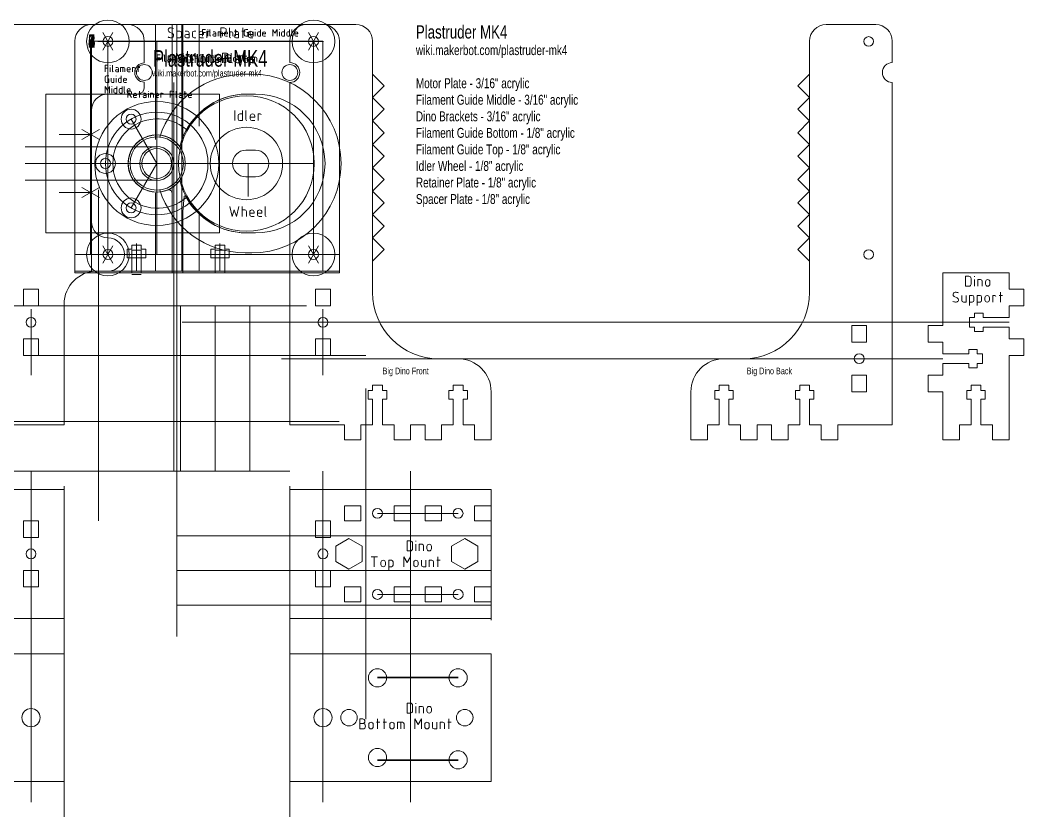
# Model space of a CAD drawing. Header units: millimetres. Extents: x -225 to 287, y -164 to 76.
# Drawn here: x -16.6 to 286.9, y -164.5 to 76.4 of the extents above; entities that cross this region are included whole.
import ezdxf

# ---------------------------------------------------------------- set-up
doc = ezdxf.new("R2010")
doc.units = ezdxf.units.MM
doc.layers.get('0').update_dxf_attribs({"linetype": 'CONTINUOUS', "lineweight": 0, "true_color": 0x000000})
for name, color, linetype, lineweight, true_color in [('Dino Brackets', 7, 'CONTINUOUS', 0, 0x000000), ('Dino Etch', 1, 'CONTINUOUS', 0, 0xff0000), ('Dino Text', 1, 'CONTINUOUS', 0, 0xff0000), ('Drawings', 5, 'CONTINUOUS', 0, 0x0000ff), ('Drawings - Bracket', 5, 'CONTINUOUS', 0, 0x0000ff), ('Drawings - Honeycomb', 5, 'CONTINUOUS', 0, 0x0000ff), ('Drawings-Encoder', 5, 'CONTINUOUS', 0, 0x0000ff), ('Drawings-Motor', 5, 'CONTINUOUS', 0, 0x0000ff), ('Drawings-Pulley', 5, 'CONTINUOUS', 0, 0x0000ff), ('Filament Guide Bottom', 7, 'CONTINUOUS', 0, 0x000000), ('Filament Guide Bottom Text', 1, 'CONTINUOUS', 0, 0xff0000), ('Filament Guide Middle', 7, 'CONTINUOUS', 0, 0x000000), ('Filament Guide Middle Text', 1, 'CONTINUOUS', 0, 0xff0000), ('Filament Guide Top', 7, 'CONTINUOUS', 0, 0x000000), ('Filament Guide Top Text', 1, 'CONTINUOUS', 0, 0xff0000), ('Idler Wheel', 7, 'CONTINUOUS', 0, 0x000000), ('Idler Wheel Text', 1, 'CONTINUOUS', 0, 0xff0000), ('Motor Plate', 7, 'CONTINUOUS', 0, 0x000000), ('Motor Plate Text', 1, 'CONTINUOUS', 0, 0xff0000), ('Retainer Plate', 7, 'CONTINUOUS', 0, 0x000000), ('Retainer Plate Text', 1, 'CONTINUOUS', 0, 0xff0000), ('Spacer Plate', 7, 'CONTINUOUS', 0, 0x000000), ('Spacer Plate Text', 1, 'CONTINUOUS', 0, 0xff0000), ('Text', 7, 'CONTINUOUS', 0, 0x000000)]:
    doc.layers.add(name, color=color, linetype=linetype, lineweight=lineweight, true_color=true_color)
doc.styles.get("Standard").update_dxf_attribs({"font": 'txt', "width": 0.75})

# ---------------------------------------------------------------- blocks, each defined once
blk = doc.blocks.new('slots')
for p, q in [((-10, -2.25), (-10, 2.25)), ((-5, 2.25), (-10, 2.25)), ((-5, -2.25), (-5, 2.25)), ((10, 2.25), (5, 2.25)), ((5, -2.25), (5, 2.25)), ((10, -2.25), (10, 2.25)), ((-10, -2.25), (-5, -2.25)), ((5, -2.25), (10, -2.25))]:
    blk.add_line(p, q)
blk.add_circle((0, 0), 1.5)
blk = doc.blocks.new('tbits')
at = {"lineweight": 0}
for p, q in [((-2.8, 10.4), (-2.8, 7.8)), ((-1.5, 10.4), (-1.5, 12)), ((1.5, 12), (1.5, 10.4)), ((2.8, 7.8), (2.8, 10.4)), ((-1.5, 0), (-1.5, 7.8)), ((1.5, 7.8), (1.5, 0)), ((-10, -4.5), (-10, 0)), ((-5, 0), (-5, -4.5)), ((-1.5, 0), (-5, 0)), ((1.5, 0), (5, 0)), ((5, 0), (5, -4.5)), ((10, 0), (10, -4.5)), ((-10, -4.5), (-5, -4.5)), ((5, -4.5), (10, -4.5))]:
    blk.add_line(p, q, dxfattribs=at)
at = {"layer": 'Dino Brackets'}
for p, q in [((-1.5, 10.4), (-2.8, 10.4)), ((2.8, 10.4), (1.5, 10.4)), ((-2.8, 7.8), (-1.5, 7.8)), ((1.5, 7.8), (2.8, 7.8))]:
    blk.add_line(p, q, dxfattribs=at)
at = {"layer": 'Dino Brackets', "lineweight": 0}
blk.add_line((-1.5, 12), (1.5, 12), dxfattribs=at)
blk = doc.blocks.new('M5_c-1')
at = {"layer": 'Dino Brackets'}
for p, q in [((0, 4.618802), (-4, 2.309401)), ((0, 4.618802), (4, 2.309401)), ((-4, 2.309401), (-4, -2.309401)), ((4, 2.309401), (4, -2.309401)), ((-4, -2.309401), (0, -4.618802)), ((4, -2.309401), (0, -4.618802))]:
    blk.add_line(p, q, dxfattribs=at)

msp = doc.modelspace()

# ---------------------------------------------------------------- linework, layer by layer
at = {"layer": 'Dino Brackets'}
for p, q in [((-20.25, 75), (16, 75)), ((70, 75), (85, 75)), ((242.15, 75), (227.15, 75)), ((21, 63.4), (21, 70)), ((65, 70), (65, 63.5)), ((90, 70), (90, 60)), ((222.15, 70), (222.15, 60)), ((247.15, 70), (247.15, 63.5)), ((90, 60), (93.54, 56.46)), ((222.15, 60), (218.61, 56.46)), ((21, 56), (21, 57.6)), ((65, 57.5), (65, -46)), ((93.54, 56.46), (90, 52.93)), ((218.61, 56.46), (222.15, 52.93)), ((247.15, 57.5), (247.15, -46)), ((10, 54), (19, 54)), ((90, 52.93), (93.54, 49.39)), ((222.15, 52.93), (218.61, 49.39)), ((5, 15.5), (5, 49)), ((93.54, 49.39), (90, 45.86)), ((218.61, 49.39), (222.15, 45.86)), ((90, 45.86), (93.54, 42.32)), ((222.15, 45.86), (218.61, 42.32)), ((93.54, 42.32), (90, 38.79)), ((218.61, 42.32), (222.15, 38.79)), ((90, 38.79), (93.54, 35.25)), ((222.15, 38.79), (218.61, 35.25)), ((93.54, 35.25), (90, 31.72)), ((218.61, 35.25), (222.15, 31.72)), ((90, 31.72), (93.54, 28.18)), ((222.15, 31.72), (218.61, 28.18)), ((93.54, 28.18), (90, 24.64)), ((218.61, 28.18), (222.15, 24.64)), ((90, 24.64), (93.54, 21.11)), ((222.15, 24.64), (218.61, 21.11)), ((93.54, 21.11), (90, 17.57)), ((218.61, 21.11), (222.15, 17.57)), ((90, 17.57), (93.54, 14.04)), ((222.15, 17.57), (218.61, 14.04)), ((93.54, 14.04), (90, 10.5)), ((218.61, 14.04), (222.15, 10.5)), ((10, 10.5), (10, 10.5)), ((90, 10.5), (93.54, 6.97)), ((222.15, 10.5), (218.61, 6.97)), ((93.54, 6.97), (90, 3.43)), ((218.61, 6.97), (222.15, 3.43)), ((90, 3.43), (90, -6)), ((222.15, 3.43), (222.15, -6)), ((10, 0.5), (6.75, 0.5)), ((282.45, 0), (262.45, 0)), ((262.45, 0), (262.45, -16)), ((282.45, -5), (282.45, 0)), ((-3.25, -9.5), (-3.25, -46)), ((110, -26), (115.87, -26)), ((202.15, -26), (196.27, -26)), ((282.45, -46), (282.45, -25)), ((125.87, -36), (125.87, -46)), ((186.27, -36), (186.27, -46)), ((262.45, -36), (262.45, -46)), ((-3.25, -46), (-19.75, -46)), ((65, -46), (81.5, -46)), ((101.5, -46), (105.87, -46)), ((210.65, -46), (206.27, -46)), ((247.15, -46), (230.65, -46)), ((-3.25, -65.5), (-64.13, -65.5)), ((-3.25, -65.5), (-3.25, -104.5)), ((65, -65.5), (65, -104.5)), ((65, -65.5), (125.87, -65.5)), ((125.87, -65.5), (125.87, -104.5)), ((-3.25, -104.5), (-64.13, -104.5)), ((65, -104.5), (125.87, -104.5)), ((-3.25, -115.2), (-64.13, -115.2)), ((-3.25, -115.2), (-3.25, -153.8)), ((65, -115.2), (65, -153.8)), ((65, -115.2), (125.87, -115.2)), ((125.87, -115.2), (125.87, -153.8)), ((-3.25, -153.8), (-64.13, -153.8)), ((65, -153.8), (125.87, -153.8))]:
    msp.add_line(p, q, dxfattribs=at)
for centre, radius in [((10, 69.9), 1.5), ((72.15, 69.9), 1.5), ((240, 69.9), 1.45), ((10, 5.5), 1.5), ((72.15, 5.5), 1.5), ((240, 5.5), 1.45), ((91.5, -122.45), 2.75), ((115.87, -122.45), 2.75), ((-13.25, -134.5), 2.75), ((75, -134.5), 2.75), ((82.88, -134.5), 2.5), ((117.88, -134.5), 2.5), ((91.5, -146.55), 2.75), ((115.88, -147.25), 2.75)]:
    msp.add_circle(centre, radius, dxfattribs=at)
for centre, radius, start, end in [((16, 70), 5, 0, 90), ((70, 70), 5, 90, 180), ((85, 70), 5, 0, 90), ((227.15, 70), 5, 90, 180), ((242.15, 70), 5, 360, 90), ((21, 60.5), 2.9, 90, 270), ((65, 60.5), 3, 270, 90), ((247.15, 60.5), 3, 90, 270), ((19, 56), 2, 270, 0), ((10, 49), 5, 90, 180), ((10, 15.5), 5, 180, 270), ((10, 5.5), 5, 270, 90), ((6.75, -9.5), 10, 90, 180), ((110, -6), 20, 180, 270), ((202.15, -6), 20, 270, 0), ((115.87, -36), 10, 0, 90), ((196.27, -36), 10, 90, 180), ((117.88, -134.5), 2.5, 90, 270)]:
    msp.add_arc(centre, radius, start, end, dxfattribs=at)
at = {"layer": 'Dino Etch'}
for p, q in [((90, 60), (90, 3.43)), ((222.15, 60), (222.15, 3.43))]:
    msp.add_line(p, q, dxfattribs=at)
at = {"layer": 'Dino Text'}
for p, q in [((270.33, -1.1), (269.33, -1.1)), ((269.33, -1.1), (269.33, -4.1)), ((271, -3.43), (271, -1.77)), ((272, -1.27), (272, -1.1)), ((272, -4.1), (272, -2.1)), ((273, -4.1), (273, -2.1)), ((273, -2.1), (273.83, -2.1)), ((274.33, -2.6), (274.33, -4.1)), ((275.33, -2.77), (275.33, -3.43)), ((276.67, -3.43), (276.67, -2.77)), ((269.33, -4.1), (270.33, -4.1)), ((279.83, -5.9), (279.83, -8.9)), ((265.86, -7.16), (266.8, -7.64)), ((268.17, -6.9), (268.17, -8.4)), ((268.67, -8.9), (269.5, -8.9)), ((269.5, -8.9), (269.5, -6.9)), ((271.33, -6.9), (270.5, -6.9)), ((270.5, -6.9), (270.5, -9.9)), ((270.5, -8.9), (271.33, -8.9)), ((271.83, -8.4), (271.83, -7.4)), ((273.67, -6.9), (272.83, -6.9)), ((272.83, -6.9), (272.83, -9.9)), ((272.83, -8.9), (273.67, -8.9)), ((274.17, -8.4), (274.17, -7.4)), ((275.17, -7.57), (275.17, -8.23)), ((276.5, -8.23), (276.5, -7.57)), ((277.5, -8.9), (277.5, -6.9)), ((277.5, -6.9), (278.17, -6.9)), ((279.5, -6.9), (280.5, -6.9)), ((101.46, -81.1), (100.46, -81.1)), ((100.46, -81.1), (100.46, -84.1)), ((102.12, -83.43), (102.12, -81.77)), ((103.12, -81.27), (103.12, -81.1)), ((100.46, -84.1), (101.46, -84.1)), ((103.12, -84.1), (103.12, -82.1)), ((104.12, -84.1), (104.12, -82.1)), ((104.12, -82.1), (104.96, -82.1)), ((105.46, -82.6), (105.46, -84.1)), ((106.46, -82.77), (106.46, -83.43)), ((107.79, -83.43), (107.79, -82.77)), ((89.54, -85.9), (91.54, -85.9)), ((90.54, -85.9), (90.54, -88.9)), ((92.54, -87.57), (92.54, -88.23)), ((93.88, -88.23), (93.88, -87.57)), ((95.71, -86.9), (94.88, -86.9)), ((94.88, -86.9), (94.88, -89.9)), ((96.21, -88.4), (96.21, -87.4)), ((99.46, -88.9), (99.46, -85.9)), ((99.46, -85.9), (100.46, -87.57)), ((100.46, -87.57), (101.46, -85.9)), ((101.46, -85.9), (101.46, -88.9)), ((102.46, -87.57), (102.46, -88.23)), ((103.79, -88.23), (103.79, -87.57)), ((104.79, -86.9), (104.79, -88.4)), ((106.12, -88.9), (106.12, -86.9)), ((107.12, -88.9), (107.12, -86.9)), ((107.12, -86.9), (107.96, -86.9)), ((108.46, -87.4), (108.46, -88.9)), ((109.46, -86.9), (110.46, -86.9)), ((109.79, -85.9), (109.79, -88.9)), ((94.88, -88.9), (95.71, -88.9)), ((105.29, -88.9), (106.12, -88.9)), ((101.46, -130.1), (100.46, -130.1)), ((100.46, -130.1), (100.46, -133.1)), ((103.12, -130.27), (103.12, -130.1)), ((100.46, -133.1), (101.46, -133.1)), ((102.12, -132.43), (102.12, -130.77)), ((103.12, -133.1), (103.12, -131.1)), ((104.12, -133.1), (104.12, -131.1)), ((104.12, -131.1), (104.96, -131.1)), ((105.46, -131.6), (105.46, -133.1)), ((106.46, -131.77), (106.46, -132.43)), ((107.79, -132.43), (107.79, -131.77)), ((86.21, -137.9), (86.21, -134.9)), ((86.21, -134.9), (87.04, -134.9)), ((86.21, -136.23), (87.07, -136.23)), ((88.88, -136.57), (88.88, -137.23)), ((90.21, -137.23), (90.21, -136.57)), ((91.21, -135.9), (92.21, -135.9)), ((91.54, -134.9), (91.54, -137.9)), ((93.21, -135.9), (94.21, -135.9)), ((93.54, -134.9), (93.54, -137.9)), ((95.21, -136.57), (95.21, -137.23)), ((96.54, -137.23), (96.54, -136.57)), ((97.54, -137.9), (97.54, -135.9)), ((97.54, -135.9), (99.04, -135.9)), ((98.54, -135.9), (98.54, -137.9)), ((99.54, -136.4), (99.54, -137.9)), ((102.79, -137.9), (102.79, -134.9)), ((102.79, -134.9), (103.79, -136.57)), ((103.79, -136.57), (104.79, -134.9)), ((104.79, -134.9), (104.79, -137.9)), ((105.79, -136.57), (105.79, -137.23)), ((107.12, -137.23), (107.12, -136.57)), ((108.12, -135.9), (108.12, -137.4)), ((109.46, -137.9), (109.46, -135.9)), ((110.46, -137.9), (110.46, -135.9)), ((110.46, -135.9), (111.29, -135.9)), ((111.79, -136.4), (111.79, -137.9)), ((112.79, -135.9), (113.79, -135.9)), ((113.12, -134.9), (113.12, -137.9)), ((87.07, -137.9), (86.21, -137.9)), ((87.88, -137.03), (87.88, -137.1)), ((108.62, -137.9), (109.46, -137.9))]:
    msp.add_line(p, q, dxfattribs=at)
for centre, radius, start, end in [((270.33, -1.77), 0.667, 0, 90), ((273.83, -2.6), 0.5, 0, 90), ((276, -2.77), 0.667, 0, 180), ((266.17, -6.57), 0.667, 90, 243), ((266.17, -8.11), 2.21, 63.07, 90), ((270.33, -3.43), 0.667, 270, 0), ((276, -3.43), 0.667, 180, 0), ((266.5, -6.69), 2.21, 243.1, 270), ((266.5, -8.23), 0.667, 270, 62.98), ((268.67, -8.4), 0.5, 180, 270), ((271.33, -7.4), 0.5, 0, 90), ((271.33, -8.4), 0.5, 270, 0), ((273.67, -7.4), 0.5, 0, 90), ((273.67, -8.4), 0.5, 270, 0), ((275.83, -7.57), 0.667, 0, 180), ((275.83, -8.23), 0.667, 180, 0), ((278.17, -7.23), 0.333, 0, 90), ((101.46, -81.77), 0.667, 0, 90), ((101.46, -83.43), 0.667, 270, 0), ((104.96, -82.6), 0.5, 0, 90), ((107.12, -82.77), 0.667, 0, 180), ((107.12, -83.43), 0.667, 180, 0), ((93.21, -87.57), 0.667, 0, 180), ((95.71, -87.4), 0.5, 0, 90), ((103.12, -87.57), 0.667, 0, 180), ((107.96, -87.4), 0.5, 0, 90), ((93.21, -88.23), 0.667, 180, 0), ((95.71, -88.4), 0.5, 270, 0), ((103.12, -88.23), 0.667, 180, 0), ((105.29, -88.4), 0.5, 180, 270), ((101.46, -130.77), 0.667, 0, 90), ((101.46, -132.43), 0.667, 270, 0), ((104.96, -131.6), 0.5, 0, 90), ((107.12, -131.77), 0.667, 0, 180), ((107.12, -132.43), 0.667, 180, 0), ((87.04, -135.57), 0.667, 270, 90), ((87.07, -137.03), 0.8, 0, 90), ((89.54, -136.57), 0.667, 0, 180), ((95.88, -136.57), 0.667, 0, 180), ((99.04, -136.4), 0.5, 0, 90), ((106.46, -136.57), 0.667, 0, 180), ((111.29, -136.4), 0.5, 0, 90), ((87.07, -137.1), 0.8, 270, 0), ((89.54, -137.23), 0.667, 180, 0), ((95.88, -137.23), 0.667, 180, 0), ((106.46, -137.23), 0.667, 180, 0), ((108.62, -137.4), 0.5, 180, 270)]:
    msp.add_arc(centre, radius, start, end, dxfattribs=at)
at = {"layer": 'Drawings'}
for p, q in [((29.38, 75), (29.38, 0.5)), ((30.87, 75), (30.87, -110)), ((32.38, 75), (32.38, 0.5)), ((4.75, 5.5), (4.75, 69.9)), ((6.94, 69.9), (13.06, 69.9)), ((8.47, 67.25), (11.53, 72.55)), ((8.47, 72.55), (11.53, 67.25)), ((10, 69.9), (10, 5.5)), ((10, 69.9), (72.15, 69.9)), ((24.75, 5.5), (24.75, 69.9)), ((69.09, 69.9), (75.21, 69.9)), ((70.62, 67.25), (73.68, 72.55)), ((70.62, 72.55), (73.68, 67.25)), ((72.15, 69.9), (72.15, 5.5)), ((29.9, 57.5), (29.9, -60)), ((2.1, 43.27), (7.4, 40.21)), ((7.4, 43.27), (2.1, 40.21)), ((5.25, 41.74), (-4.75, 41.74)), ((4.75, 33), (4.75, 41.74)), ((4.75, 33), (72.15, 33)), ((4.75, 33), (4.75, 24.26)), ((52.38, 33), (52.38, 23)), ((2.1, 25.79), (7.4, 22.73)), ((7.4, 25.79), (2.1, 22.73)), ((5.25, 24.26), (-4.75, 24.26)), ((8.47, 2.85), (11.53, 8.15)), ((8.47, 8.15), (11.53, 2.85)), ((18.62, 8.8), (18.62, 0.5)), ((43.88, 8.8), (43.88, 0.5)), ((70.62, 2.85), (73.68, 8.15)), ((70.62, 8.15), (73.68, 2.85)), ((6.94, 5.5), (13.06, 5.5)), ((10, 5.5), (72.15, 5.5)), ((69.09, 5.5), (75.21, 5.5)), ((88, -25), (-12, -25))]:
    msp.add_line(p, q, dxfattribs=at)
at = {"layer": 'Drawings - Bracket'}
for p, q in [((7.15, -75), (7.15, 25)), ((70, -10), (-30, -10)), ((-13.25, -11), (-13.25, -31)), ((31.95, -10), (31.95, -60)), ((42.45, -10), (42.45, -60)), ((52.95, -10), (52.95, -60)), ((75, -11), (75, -31)), ((282.45, -15), (32.45, -15)), ((262.45, -26), (62.45, -26)), ((88, -35), (88, -135)), ((-20.1, -45), (79.9, -45)), ((65, -60), (-35, -60)), ((-13.25, -60), (-13.25, -160)), ((75, -60), (75, -160)), ((101.5, -60), (101.5, -160)), ((-3.25, -64.5), (-3.25, -164.5)), ((65, -64.5), (65, -164.5)), ((91.5, -72.75), (115.87, -72.75)), ((125.88, -87.5), (125.88, -75)), ((30.87, -79.5), (125.87, -79.5)), ((30.87, -90), (125.87, -90)), ((125.88, -92.5), (125.88, -105)), ((115.88, -97.25), (91.5, -97.25)), ((30.87, -100.5), (125.87, -100.5)), ((115.87, -122.25), (91.5, -122.25)), ((115.87, -122.45), (91.5, -122.45)), ((91.5, -147.25), (115.88, -147.25)), ((91.5, -147.45), (115.88, -147.45))]:
    msp.add_line(p, q, dxfattribs=at)
at = {"layer": 'Drawings - Honeycomb'}
for p, q in [((24.38, 75), (24.38, 40.29)), ((37.63, 75), (37.63, 44.3)), ((5, 70), (75, 70)), ((5, 0.5), (5, 70)), ((75, 70), (75, 0.5)), ((51.5, 60), (53.5, 60)), ((25, 38), (-15, 38)), ((25, 33), (-15, 33)), ((25, 28), (-15, 28)), ((24.38, 24.12), (24.38, 0.5)), ((37.63, 18.53), (37.63, 0.5)), ((80, 5.5), (0, 5.5)), ((51.5, 6), (53.5, 6)), ((80, 0.5), (0, 0.5)), ((20.08, -0.5), (17.18, -0.5))]:
    msp.add_line(p, q, dxfattribs=at)
for centre in [(10, 69.9), (72.15, 69.9), (10, 5.5), (72.15, 5.5)]:
    msp.add_circle(centre, 6.45, dxfattribs=at)
for centre, radius, start, end in [((51.5, 33), 27, 90, 162.8242), ((53.5, 33), 27, 270, 90), ((25, 33), 13.5, 49.8464, 310.1536), ((51.5, 33), 27, 197.1758, 270)]:
    msp.add_arc(centre, radius, start, end, dxfattribs=at)
at = {"layer": 'Drawings-Encoder'}
for p, q in [((-8.75, 12), (-8.75, 54)), ((-8.75, 54), (43.75, 54)), ((43.75, 12), (43.75, 54)), ((-8.75, 12), (43.75, 12))]:
    msp.add_line(p, q, dxfattribs=at)
at = {"layer": 'Drawings-Motor'}
for p, q in [((24.75, 33), (17, 46.42)), ((25, 33), (5, 33)), ((24.75, 33), (17, 19.58)), ((24.5, 33), (40, 33))]:
    msp.add_line(p, q, dxfattribs=at)
for radius in [18.75, 15.5]:
    msp.add_circle((24.75, 33), radius, dxfattribs=at)
at = {"layer": 'Drawings-Pulley'}
for radius in [8.05, 5.15]:
    msp.add_circle((24.75, 33), radius, dxfattribs=at)
at = {"layer": 'Filament Guide Bottom'}
for p, q in [((5, 75), (75, 75)), ((0, 0), (0, 70)), ((80, 70), (80, 0)), ((52.08, 54), (54.63, 54)), ((54.63, 12), (52.08, 12)), ((20.08, 6.85), (17.18, 6.85)), ((17.18, 6.85), (17.18, 4.5)), ((20.08, 4.5), (20.08, 6.85)), ((42.42, 6.8), (45.33, 6.8)), ((42.42, 4.5), (42.42, 6.8)), ((45.33, 6.8), (45.33, 4.5)), ((17.18, 4.5), (20.08, 4.5)), ((45.33, 4.5), (42.42, 4.5)), ((80, 0), (0, 0))]:
    msp.add_line(p, q, dxfattribs=at)
for centre in [(10, 69.9), (72.15, 69.9), (17, 46.42), (9.25, 33), (17, 19.58), (10, 5.5), (72.15, 5.5)]:
    msp.add_circle(centre, 1.5, dxfattribs=at)
for centre, radius, start, end in [((5, 70), 5, 90, 180), ((75, 70), 5, 0, 90), ((52.08, 33), 21, 90, 165.8508), ((54.63, 33), 21, 270, 90), ((24.75, 33), 8.65, 36.4027, 323.5973), ((52.08, 33), 21, 194.1492, 270)]:
    msp.add_arc(centre, radius, start, end, dxfattribs=at)
at = {"layer": 'Filament Guide Bottom Text'}
for p, q in [((25.81, 65.81), (24.92, 65.81)), ((24.92, 65.81), (24.92, 63.81)), ((24.92, 64.92), (25.81, 64.92)), ((26.48, 65.7), (26.48, 65.81)), ((26.48, 63.81), (26.48, 65.14)), ((27.14, 65.81), (27.14, 64.03)), ((28.14, 65.14), (28.59, 65.14)), ((28.36, 64.47), (28.92, 64.47)), ((28.92, 63.81), (28.36, 63.81)), ((28.92, 64.81), (28.92, 63.81)), ((29.59, 63.81), (29.59, 65.14)), ((29.59, 65.14), (30.59, 65.14)), ((30.25, 65.14), (30.25, 63.81)), ((30.92, 64.81), (30.92, 63.81)), ((31.59, 64.7), (31.59, 64.14)), ((31.59, 64.47), (32.48, 64.47)), ((31.92, 63.81), (32.48, 63.81)), ((32.48, 64.47), (32.48, 64.7)), ((33.14, 63.81), (33.14, 65.14)), ((33.14, 65.14), (33.7, 65.14)), ((34.03, 64.81), (34.03, 63.81)), ((34.7, 65.14), (35.36, 65.14)), ((34.92, 65.81), (34.92, 63.81)), ((37.53, 65.36), (37.53, 64.25)), ((38.64, 65.81), (37.98, 65.81)), ((37.98, 63.81), (38.64, 63.81)), ((38.64, 64.92), (38.31, 64.92)), ((38.64, 63.81), (38.64, 64.92)), ((39.31, 65.14), (39.31, 64.14)), ((39.64, 63.81), (40.2, 63.81)), ((40.2, 63.81), (40.2, 65.14)), ((40.86, 65.7), (40.86, 65.81)), ((40.86, 63.81), (40.86, 65.14)), ((41.53, 64.14), (41.53, 64.81)), ((41.86, 65.14), (42.42, 65.14)), ((42.42, 63.81), (41.86, 63.81)), ((42.42, 65.81), (42.42, 63.81)), ((43.09, 64.7), (43.09, 64.14)), ((43.09, 64.47), (43.98, 64.47)), ((43.42, 63.81), (43.98, 63.81)), ((43.98, 64.47), (43.98, 64.7)), ((46.14, 63.81), (46.14, 65.81)), ((46.14, 65.81), (46.7, 65.81)), ((46.14, 64.92), (46.72, 64.92)), ((46.72, 63.81), (46.14, 63.81)), ((47.25, 64.38), (47.25, 64.34)), ((47.92, 64.7), (47.92, 64.25)), ((48.81, 64.25), (48.81, 64.7)), ((49.48, 65.14), (50.14, 65.14)), ((49.7, 65.81), (49.7, 63.81)), ((50.81, 65.14), (51.48, 65.14)), ((51.03, 65.81), (51.03, 63.81)), ((52.14, 64.7), (52.14, 64.25)), ((53.03, 64.25), (53.03, 64.7)), ((53.7, 63.81), (53.7, 65.14)), ((53.7, 65.14), (54.7, 65.14)), ((54.36, 65.14), (54.36, 63.81)), ((55.03, 64.81), (55.03, 63.81))]:
    msp.add_line(p, q, dxfattribs=at)
for centre, radius, start, end in [((27.36, 64.03), 0.222, 180, 270), ((28.36, 64.14), 0.333, 90, 270), ((28.59, 64.81), 0.333, 0, 90), ((30.59, 64.81), 0.333, 0, 90), ((32.03, 64.7), 0.444, 0, 180), ((31.92, 64.14), 0.333, 180, 270), ((33.7, 64.81), 0.333, 0, 90), ((37.98, 65.36), 0.444, 90, 180), ((37.98, 64.25), 0.444, 180, 270), ((39.64, 64.14), 0.333, 180, 270), ((41.86, 64.81), 0.333, 90, 180), ((41.86, 64.14), 0.333, 180, 270), ((43.53, 64.7), 0.444, 0, 180), ((43.42, 64.14), 0.333, 180, 270), ((46.7, 65.36), 0.444, 270, 90), ((46.72, 64.38), 0.533, 0, 90), ((46.72, 64.34), 0.533, 270, 0), ((48.36, 64.7), 0.444, 0, 180), ((48.36, 64.25), 0.444, 180, 0), ((52.59, 64.7), 0.444, 0, 180), ((52.59, 64.25), 0.444, 180, 0), ((54.7, 64.81), 0.333, 0, 90)]:
    msp.add_arc(centre, radius, start, end, dxfattribs=at)
at = {"layer": 'Filament Guide Middle'}
for p, q in [((5, 75), (29.38, 75)), ((29.38, 75), (29.38, 40.31)), ((32.63, 75), (75, 75)), ((32.63, 75), (32.63, 40.92)), ((0, 0), (0, 70)), ((80, 70), (80, 0)), ((52.08, 54), (54.63, 54)), ((29.38, 24.06), (29.38, 0)), ((32.63, 18.53), (33.02, 22.99)), ((32.63, 18.53), (32.63, 0)), ((52, 12), (54.63, 12)), ((15.83, 7.15), (17.18, 7.15)), ((15.83, 7.15), (15.83, 4.5)), ((17.18, 8.35), (20.08, 8.35)), ((17.18, 7.15), (17.18, 8.35)), ((20.08, 8.35), (20.08, 7.15)), ((20.08, 7.15), (21.43, 7.15)), ((21.43, 7.15), (21.43, 4.5)), ((41.08, 7.1), (41.08, 4.5)), ((42.42, 7.1), (41.08, 7.1)), ((42.42, 8.3), (45.33, 8.3)), ((42.42, 8.3), (42.42, 7.1)), ((45.33, 8.3), (45.33, 7.1)), ((45.33, 7.1), (46.67, 7.1)), ((46.67, 7.1), (46.67, 4.5)), ((15.83, 4.5), (17.18, 4.5)), ((17.18, 4.5), (17.18, 0)), ((20.08, 4.5), (20.08, 0)), ((20.08, 4.5), (21.43, 4.5)), ((41.08, 4.5), (42.42, 4.5)), ((42.42, 4.5), (42.42, 0)), ((45.33, 4.5), (45.33, 0)), ((45.33, 4.5), (46.67, 4.5)), ((17.18, 0), (0, 0)), ((20.08, 0), (29.38, 0)), ((32.63, 0), (42.42, 0)), ((45.33, 0), (80, 0))]:
    msp.add_line(p, q, dxfattribs=at)
for centre in [(10, 69.9), (72.15, 69.9), (17, 46.42), (9.25, 33), (17, 19.58), (10, 5.5), (72.15, 5.5)]:
    msp.add_circle(centre, 1.5, dxfattribs=at)
for centre, radius, start, end in [((5, 70), 5, 90, 180), ((75, 70), 5, 0, 90), ((52.08, 33), 21, 90, 157.8486), ((54.63, 33), 21, 270, 90), ((24.75, 33), 8.65, 57.6776, 292.0643), ((28.38, 24.06), 1, 0, 112.0643), ((33.26, 22.97), 0.25, 28.1578, 175), ((52, 33), 21, 208.1578, 270)]:
    msp.add_arc(centre, radius, start, end, dxfattribs=at)
at = {"layer": 'Filament Guide Middle Text'}
for p, q in [((39.5, 73.5), (38.61, 73.5)), ((38.61, 73.5), (38.61, 71.5)), ((40.17, 73.39), (40.17, 73.5)), ((40.83, 73.5), (40.83, 71.72)), ((48.61, 73.5), (48.61, 71.5)), ((51.22, 73.06), (51.22, 71.94)), ((52.33, 73.5), (51.67, 73.5)), ((54.56, 73.39), (54.56, 73.5)), ((56.11, 73.5), (56.11, 71.5)), ((59.83, 71.5), (59.83, 73.5)), ((59.83, 73.5), (60.5, 72.39)), ((60.5, 72.39), (61.17, 73.5)), ((61.17, 73.5), (61.17, 71.5)), ((61.83, 73.39), (61.83, 73.5)), ((63.39, 73.5), (63.39, 71.5)), ((64.94, 73.5), (64.94, 71.5)), ((65.61, 73.5), (65.61, 71.72)), ((38.61, 72.61), (39.5, 72.61)), ((40.17, 71.5), (40.17, 72.83)), ((41.83, 72.83), (42.28, 72.83)), ((42.06, 72.17), (42.61, 72.17)), ((42.61, 71.5), (42.06, 71.5)), ((42.61, 72.5), (42.61, 71.5)), ((43.28, 71.5), (43.28, 72.83)), ((43.28, 72.83), (44.28, 72.83)), ((43.94, 72.83), (43.94, 71.5)), ((44.61, 72.5), (44.61, 71.5)), ((45.28, 72.39), (45.28, 71.83)), ((45.28, 72.17), (46.17, 72.17)), ((45.61, 71.5), (46.17, 71.5)), ((46.17, 72.17), (46.17, 72.39)), ((46.83, 71.5), (46.83, 72.83)), ((46.83, 72.83), (47.39, 72.83)), ((47.72, 72.5), (47.72, 71.5)), ((48.39, 72.83), (49.06, 72.83)), ((51.67, 71.5), (52.33, 71.5)), ((52.33, 72.61), (52, 72.61)), ((52.33, 71.5), (52.33, 72.61)), ((53, 72.83), (53, 71.83)), ((53.33, 71.5), (53.89, 71.5)), ((53.89, 71.5), (53.89, 72.83)), ((54.56, 71.5), (54.56, 72.83)), ((55.22, 71.83), (55.22, 72.5)), ((55.56, 72.83), (56.11, 72.83)), ((56.11, 71.5), (55.56, 71.5)), ((56.78, 72.39), (56.78, 71.83)), ((56.78, 72.17), (57.67, 72.17)), ((57.11, 71.5), (57.67, 71.5)), ((57.67, 72.17), (57.67, 72.39)), ((61.83, 71.5), (61.83, 72.83)), ((62.5, 71.83), (62.5, 72.5)), ((62.83, 72.83), (63.39, 72.83)), ((63.39, 71.5), (62.83, 71.5)), ((64.06, 71.83), (64.06, 72.5)), ((64.39, 72.83), (64.94, 72.83)), ((64.94, 71.5), (64.39, 71.5)), ((66.5, 72.39), (66.5, 71.83)), ((66.5, 72.17), (67.39, 72.17)), ((66.83, 71.5), (67.39, 71.5)), ((67.39, 72.17), (67.39, 72.39)), ((10.04, 62.69), (9.15, 62.69)), ((9.15, 62.69), (9.15, 60.69)), ((9.15, 61.81), (10.04, 61.81)), ((10.71, 62.58), (10.71, 62.69)), ((10.71, 60.69), (10.71, 62.03)), ((11.38, 62.69), (11.38, 60.92)), ((12.38, 62.03), (12.82, 62.03)), ((12.6, 61.36), (13.15, 61.36)), ((13.15, 61.69), (13.15, 60.69)), ((13.82, 60.69), (13.82, 62.03)), ((13.82, 62.03), (14.82, 62.03)), ((14.49, 62.03), (14.49, 60.69)), ((15.15, 61.69), (15.15, 60.69)), ((15.82, 61.58), (15.82, 61.03)), ((15.82, 61.36), (16.71, 61.36)), ((16.71, 61.36), (16.71, 61.58)), ((17.38, 60.69), (17.38, 62.03)), ((17.38, 62.03), (17.93, 62.03)), ((18.27, 61.69), (18.27, 60.69)), ((18.93, 62.03), (19.6, 62.03)), ((19.15, 62.69), (19.15, 60.69)), ((9.15, 59.05), (9.15, 57.94)), ((10.27, 59.49), (9.6, 59.49)), ((10.27, 58.61), (9.93, 58.61)), ((10.27, 57.49), (10.27, 58.61)), ((10.93, 58.83), (10.93, 57.83)), ((11.82, 57.49), (11.82, 58.83)), ((12.49, 59.38), (12.49, 59.49)), ((12.49, 57.49), (12.49, 58.83)), ((13.15, 60.69), (12.6, 60.69)), ((13.15, 57.83), (13.15, 58.49)), ((13.49, 58.83), (14.04, 58.83)), ((14.04, 59.49), (14.04, 57.49)), ((14.71, 58.38), (14.71, 57.83)), ((14.71, 58.16), (15.6, 58.16)), ((15.6, 58.16), (15.6, 58.38)), ((16.15, 60.69), (16.71, 60.69)), ((9.15, 54.29), (9.15, 56.29)), ((9.15, 56.29), (9.82, 55.18)), ((9.6, 57.49), (10.27, 57.49)), ((9.82, 55.18), (10.49, 56.29)), ((10.49, 56.29), (10.49, 54.29)), ((11.15, 56.18), (11.15, 56.29)), ((11.15, 54.29), (11.15, 55.63)), ((11.27, 57.49), (11.82, 57.49)), ((11.82, 54.63), (11.82, 55.29)), ((12.15, 55.63), (12.71, 55.63)), ((12.71, 56.29), (12.71, 54.29)), ((13.38, 54.63), (13.38, 55.29)), ((14.04, 57.49), (13.49, 57.49)), ((13.71, 55.63), (14.27, 55.63)), ((14.27, 56.29), (14.27, 54.29)), ((14.93, 56.29), (14.93, 54.52)), ((15.04, 57.49), (15.6, 57.49)), ((15.82, 55.18), (15.82, 54.63)), ((15.82, 54.96), (16.71, 54.96)), ((16.71, 54.96), (16.71, 55.18)), ((12.71, 54.29), (12.15, 54.29)), ((14.27, 54.29), (13.71, 54.29)), ((16.15, 54.29), (16.71, 54.29))]:
    msp.add_line(p, q, dxfattribs=at)
for centre, radius, start, end in [((51.67, 73.06), 0.444, 90, 180), ((41.06, 71.72), 0.222, 180, 270), ((42.06, 71.83), 0.333, 90, 270), ((42.28, 72.5), 0.333, 0, 90), ((44.28, 72.5), 0.333, 0, 90), ((45.72, 72.39), 0.444, 0, 180), ((45.61, 71.83), 0.333, 180, 270), ((47.39, 72.5), 0.333, 0, 90), ((51.67, 71.94), 0.444, 180, 270), ((53.33, 71.83), 0.333, 180, 270), ((55.56, 72.5), 0.333, 90, 180), ((55.56, 71.83), 0.333, 180, 270), ((57.22, 72.39), 0.444, 0, 180), ((57.11, 71.83), 0.333, 180, 270), ((62.83, 72.5), 0.333, 90, 180), ((62.83, 71.83), 0.333, 180, 270), ((64.39, 72.5), 0.333, 90, 180), ((64.39, 71.83), 0.333, 180, 270), ((65.83, 71.72), 0.222, 180, 270), ((66.94, 72.39), 0.444, 0, 180), ((66.83, 71.83), 0.333, 180, 270), ((11.6, 60.92), 0.222, 180, 270), ((12.6, 61.03), 0.333, 90, 270), ((12.82, 61.69), 0.333, 0, 90), ((14.82, 61.69), 0.333, 0, 90), ((16.27, 61.58), 0.444, 0, 180), ((16.15, 61.03), 0.333, 180, 270), ((17.93, 61.69), 0.333, 0, 90), ((9.6, 59.05), 0.444, 90, 180), ((9.6, 57.94), 0.444, 180, 270), ((11.27, 57.83), 0.333, 180, 270), ((13.49, 58.49), 0.333, 90, 180), ((13.49, 57.83), 0.333, 180, 270), ((15.15, 58.38), 0.444, 0, 180), ((15.04, 57.83), 0.333, 180, 270), ((12.15, 55.29), 0.333, 90, 180), ((13.71, 55.29), 0.333, 90, 180), ((16.27, 55.18), 0.444, 0, 180), ((12.15, 54.63), 0.333, 180, 270), ((13.71, 54.63), 0.333, 180, 270), ((15.15, 54.52), 0.222, 180, 270), ((16.15, 54.63), 0.333, 180, 270)]:
    msp.add_arc(centre, radius, start, end, dxfattribs=at)
at = {"layer": 'Filament Guide Top'}
for p, q in [((5, 75), (75, 75)), ((0, 0), (0, 70)), ((80, 70), (80, 0)), ((52.08, 54), (54.63, 54)), ((52.08, 12), (54.63, 12)), ((17.18, 6.85), (20.08, 6.85)), ((17.18, 4.5), (17.18, 6.85)), ((20.08, 6.85), (20.08, 4.5)), ((42.42, 6.8), (45.33, 6.8)), ((42.42, 4.5), (42.42, 6.8)), ((45.33, 6.8), (45.33, 4.5)), ((20.08, 4.5), (17.18, 4.5)), ((45.33, 4.5), (42.42, 4.5)), ((80, 0), (0, 0))]:
    msp.add_line(p, q, dxfattribs=at)
for centre in [(10, 69.9), (72.15, 69.9), (17, 46.42), (9.25, 33), (17, 19.58), (10, 5.5), (72.15, 5.5)]:
    msp.add_circle(centre, 1.5, dxfattribs=at)
for centre, radius, start, end in [((5, 70), 5, 90, 180), ((75, 70), 5, 0, 90), ((52.08, 33), 21, 90, 165.8508), ((54.63, 33), 21, 270, 90), ((24.75, 33), 8.65, 36.4027, 323.5973), ((52.08, 33), 21, 194.1492, 270)]:
    msp.add_arc(centre, radius, start, end, dxfattribs=at)
at = {"layer": 'Filament Guide Top Text'}
for p, q in [((29.08, 65.53), (28.19, 65.53)), ((28.19, 65.53), (28.19, 63.53)), ((28.19, 64.64), (29.08, 64.64)), ((29.75, 65.42), (29.75, 65.53)), ((29.75, 63.53), (29.75, 64.87)), ((30.41, 65.53), (30.41, 63.76)), ((31.41, 64.87), (31.86, 64.87)), ((31.63, 64.2), (32.19, 64.2)), ((32.19, 64.53), (32.19, 63.53)), ((32.86, 63.53), (32.86, 64.87)), ((32.86, 64.87), (33.86, 64.87)), ((33.52, 64.87), (33.52, 63.53)), ((34.19, 64.53), (34.19, 63.53)), ((34.86, 64.42), (34.86, 63.87)), ((34.86, 64.2), (35.75, 64.2)), ((35.75, 64.2), (35.75, 64.42)), ((36.41, 63.53), (36.41, 64.87)), ((36.41, 64.87), (36.97, 64.87)), ((37.3, 64.53), (37.3, 63.53)), ((37.97, 64.87), (38.63, 64.87)), ((38.19, 65.53), (38.19, 63.53)), ((40.8, 65.09), (40.8, 63.98)), ((41.91, 65.53), (41.25, 65.53)), ((41.91, 64.64), (41.58, 64.64)), ((41.91, 63.53), (41.91, 64.64)), ((42.58, 64.87), (42.58, 63.87)), ((43.47, 63.53), (43.47, 64.87)), ((44.13, 65.42), (44.13, 65.53)), ((44.13, 63.53), (44.13, 64.87)), ((44.8, 63.87), (44.8, 64.53)), ((45.13, 64.87), (45.69, 64.87)), ((45.69, 65.53), (45.69, 63.53)), ((46.36, 64.42), (46.36, 63.87)), ((46.36, 64.2), (47.25, 64.2)), ((47.25, 64.2), (47.25, 64.42)), ((49.41, 65.53), (50.75, 65.53)), ((50.08, 65.53), (50.08, 63.53)), ((51.41, 64.42), (51.41, 63.98)), ((52.3, 63.98), (52.3, 64.42)), ((53.52, 64.87), (52.97, 64.87)), ((52.97, 64.87), (52.97, 62.87)), ((53.86, 63.87), (53.86, 64.53)), ((32.19, 63.53), (31.63, 63.53)), ((35.19, 63.53), (35.75, 63.53)), ((41.25, 63.53), (41.91, 63.53)), ((42.91, 63.53), (43.47, 63.53)), ((45.69, 63.53), (45.13, 63.53)), ((46.69, 63.53), (47.25, 63.53)), ((52.97, 63.53), (53.52, 63.53))]:
    msp.add_line(p, q, dxfattribs=at)
for centre, radius, start, end in [((30.63, 63.76), 0.222, 180, 270), ((31.63, 63.87), 0.333, 90, 270), ((31.86, 64.53), 0.333, 0, 90), ((33.86, 64.53), 0.333, 0, 90), ((35.3, 64.42), 0.444, 0, 180), ((35.19, 63.87), 0.333, 180, 270), ((36.97, 64.53), 0.333, 0, 90), ((41.25, 65.09), 0.444, 90, 180), ((41.25, 63.98), 0.444, 180, 270), ((42.91, 63.87), 0.333, 180, 270), ((45.13, 64.53), 0.333, 90, 180), ((45.13, 63.87), 0.333, 180, 270), ((46.8, 64.42), 0.444, 0, 180), ((46.69, 63.87), 0.333, 180, 270), ((51.86, 64.42), 0.444, 0, 180), ((51.86, 63.98), 0.444, 180, 0), ((53.52, 64.53), 0.333, 0, 90), ((53.52, 63.87), 0.333, 270, 0)]:
    msp.add_arc(centre, radius, start, end, dxfattribs=at)
at = {"layer": 'Idler Wheel'}
for radius in [20.5, 10.95]:
    msp.add_circle((51.88, 33), radius, dxfattribs=at)
at = {"layer": 'Idler Wheel Text'}
for p, q in [((48.38, 49), (48.38, 46)), ((50.71, 49), (50.71, 46)), ((51.71, 49), (51.71, 46.33)), ((49.38, 46.5), (49.38, 47.5)), ((49.88, 48), (50.71, 48)), ((50.71, 46), (49.88, 46)), ((53.04, 47.33), (53.04, 46.5)), ((53.04, 47), (54.38, 47)), ((53.54, 46), (54.38, 46)), ((54.38, 47), (54.38, 47.33)), ((55.38, 46), (55.38, 48)), ((55.38, 48), (56.04, 48)), ((46.88, 20), (47.54, 17)), ((47.54, 17), (48.21, 19)), ((48.21, 19), (48.88, 17)), ((48.88, 17), (49.54, 20)), ((50.54, 20), (50.54, 17)), ((50.54, 19), (51.38, 19)), ((51.88, 18.5), (51.88, 17)), ((52.88, 18.33), (52.88, 17.5)), ((54.21, 18), (54.21, 18.33)), ((55.21, 18.33), (55.21, 17.5)), ((56.54, 18), (56.54, 18.33)), ((57.54, 20), (57.54, 17.33)), ((52.88, 18), (54.21, 18)), ((53.38, 17), (54.21, 17)), ((55.21, 18), (56.54, 18)), ((55.71, 17), (56.54, 17))]:
    msp.add_line(p, q, dxfattribs=at)
for centre, radius, start, end in [((49.88, 47.5), 0.5, 90, 180), ((49.88, 46.5), 0.5, 180, 270), ((52.04, 46.33), 0.333, 180, 270), ((53.71, 47.33), 0.667, 0, 180), ((53.54, 46.5), 0.5, 180, 270), ((56.04, 47.67), 0.333, 0, 90), ((51.38, 18.5), 0.5, 0, 90), ((53.54, 18.33), 0.667, 0, 180), ((55.88, 18.33), 0.667, 0, 180), ((53.38, 17.5), 0.5, 180, 270), ((55.71, 17.5), 0.5, 180, 270), ((57.88, 17.33), 0.333, 180, 270)]:
    msp.add_arc(centre, radius, start, end, dxfattribs=at)
at = {"layer": 'Motor Plate'}
for p, q in [((5, 75), (75, 75)), ((0, 70), (0, 0)), ((80, 70), (80, 0)), ((51.68, 37), (54.63, 37)), ((54.63, 29), (51.68, 29)), ((0, 0), (80, 0))]:
    msp.add_line(p, q, dxfattribs=at)
for centre, radius in [((10, 69.9), 1.5), ((72.15, 69.9), 1.5), ((21, 60.5), 2.4), ((65, 60.5), 2.4), ((17, 46.42), 1.5), ((24.75, 33), 8.65), ((9.25, 33), 1.5), ((17, 19.58), 1.5), ((10, 5.5), 1.5), ((72.15, 5.5), 1.5)]:
    msp.add_circle(centre, radius, dxfattribs=at)
for centre, radius, start, end in [((5, 70), 5, 90, 180), ((75, 70), 5, 0, 90), ((51.68, 33), 4, 90, 270), ((54.63, 33), 4, 270, 90)]:
    msp.add_arc(centre, radius, start, end, dxfattribs=at)
at = {"layer": 'Motor Plate Text'}
for p, q in [((30.71, 63.4), (30.71, 66.4)), ((30.71, 66.4), (31.71, 64.73)), ((31.71, 64.73), (32.71, 66.4)), ((32.71, 66.4), (32.71, 63.4)), ((33.71, 64.73), (33.71, 64.07)), ((35.04, 64.07), (35.04, 64.73)), ((36.04, 65.4), (37.04, 65.4)), ((36.38, 66.4), (36.38, 63.4)), ((38.04, 64.73), (38.04, 64.07)), ((39.38, 64.07), (39.38, 64.73)), ((40.38, 63.4), (40.38, 65.4)), ((40.38, 65.4), (41.04, 65.4)), ((44.62, 63.4), (44.62, 66.4)), ((44.62, 66.4), (45.62, 66.4)), ((45.62, 64.73), (44.62, 64.73)), ((46.29, 65.73), (46.29, 65.4)), ((47.29, 66.4), (47.29, 63.73)), ((48.79, 65.4), (49.46, 65.4)), ((49.12, 64.4), (49.96, 64.4)), ((49.96, 64.9), (49.96, 63.4)), ((50.96, 65.4), (51.96, 65.4)), ((51.29, 66.4), (51.29, 63.4)), ((52.96, 64.73), (52.96, 63.9)), ((52.96, 64.4), (54.29, 64.4)), ((54.29, 64.4), (54.29, 64.73)), ((49.96, 63.4), (49.12, 63.4)), ((53.46, 63.4), (54.29, 63.4))]:
    msp.add_line(p, q, dxfattribs=at)
for centre, radius, start, end in [((34.38, 64.73), 0.667, 0, 180), ((34.38, 64.07), 0.667, 180, 0), ((38.71, 64.73), 0.667, 0, 180), ((38.71, 64.07), 0.667, 180, 0), ((41.04, 65.07), 0.333, 0, 90), ((45.62, 65.73), 0.667, 0, 90), ((45.62, 65.4), 0.667, 270, 0), ((49.12, 63.9), 0.5, 90, 270), ((49.46, 64.9), 0.5, 0, 90), ((53.62, 64.73), 0.667, 0, 180), ((53.46, 63.9), 0.5, 180, 270), ((47.62, 63.73), 0.333, 180, 270)]:
    msp.add_arc(centre, radius, start, end, dxfattribs=at)
at = {"layer": 'Retainer Plate'}
for p, q in [((5, 75), (75, 75)), ((0, 0), (0, 70)), ((80, 70), (80, 0)), ((51.68, 37), (54.63, 37)), ((54.63, 29), (51.68, 29)), ((80, 0), (0, 0))]:
    msp.add_line(p, q, dxfattribs=at)
for centre, radius in [((10, 69.9), 1.5), ((72.15, 69.9), 1.5), ((17, 46.42), 3), ((24.75, 33), 4.5), ((9.25, 33), 3), ((17, 19.58), 3), ((10, 5.5), 1.5), ((72.15, 5.5), 1.5)]:
    msp.add_circle(centre, radius, dxfattribs=at)
for centre, radius, start, end in [((5, 70), 5, 90, 180), ((75, 70), 5, 0, 90), ((51.68, 33), 4, 90, 270), ((54.63, 33), 4, 270, 90)]:
    msp.add_arc(centre, radius, start, end, dxfattribs=at)
at = {"layer": 'Retainer Plate Text'}
for p, q in [((16, 52.9), (16, 54.9)), ((16, 54.9), (16.67, 54.9)), ((19.56, 54.9), (19.56, 52.9)), ((22.22, 54.79), (22.22, 54.9)), ((28.83, 52.9), (28.83, 54.9)), ((28.83, 54.9), (29.5, 54.9)), ((30.61, 54.9), (30.61, 53.12)), ((33.28, 54.9), (33.28, 52.9)), ((16.67, 53.79), (16, 53.79)), ((16.67, 53.79), (17.11, 52.9)), ((17.11, 54.46), (17.11, 54.23)), ((17.78, 53.79), (17.78, 53.23)), ((17.78, 53.57), (18.67, 53.57)), ((18.11, 52.9), (18.67, 52.9)), ((18.67, 53.57), (18.67, 53.79)), ((19.33, 54.23), (20, 54.23)), ((20.78, 54.23), (21.22, 54.23)), ((21, 53.57), (21.56, 53.57)), ((21.56, 52.9), (21, 52.9)), ((21.56, 53.9), (21.56, 52.9)), ((22.22, 52.9), (22.22, 54.23)), ((22.89, 52.9), (22.89, 54.23)), ((22.89, 54.23), (23.44, 54.23)), ((23.78, 53.9), (23.78, 52.9)), ((24.44, 53.79), (24.44, 53.23)), ((24.44, 53.57), (25.33, 53.57)), ((24.78, 52.9), (25.33, 52.9)), ((25.33, 53.57), (25.33, 53.79)), ((26, 52.9), (26, 54.23)), ((26, 54.23), (26.44, 54.23)), ((29.5, 53.79), (28.83, 53.79)), ((29.94, 54.46), (29.94, 54.23)), ((31.61, 54.23), (32.06, 54.23)), ((31.83, 53.57), (32.39, 53.57)), ((32.39, 52.9), (31.83, 52.9)), ((32.39, 53.9), (32.39, 52.9)), ((33.06, 54.23), (33.72, 54.23)), ((34.39, 53.79), (34.39, 53.23)), ((34.39, 53.57), (35.28, 53.57)), ((34.72, 52.9), (35.28, 52.9)), ((35.28, 53.57), (35.28, 53.79))]:
    msp.add_line(p, q, dxfattribs=at)
for centre, radius, start, end in [((16.67, 54.46), 0.444, 0, 90), ((29.5, 54.46), 0.444, 0, 90), ((16.67, 54.23), 0.444, 270, 0), ((18.22, 53.79), 0.444, 0, 180), ((18.11, 53.23), 0.333, 180, 270), ((21, 53.23), 0.333, 90, 270), ((21.22, 53.9), 0.333, 0, 90), ((23.44, 53.9), 0.333, 0, 90), ((24.89, 53.79), 0.444, 0, 180), ((24.78, 53.23), 0.333, 180, 270), ((26.44, 54.01), 0.222, 0, 90), ((29.5, 54.23), 0.444, 270, 0), ((30.83, 53.12), 0.222, 180, 270), ((31.83, 53.23), 0.333, 90, 270), ((32.06, 53.9), 0.333, 0, 90), ((34.83, 53.79), 0.444, 0, 180), ((34.72, 53.23), 0.333, 180, 270)]:
    msp.add_arc(centre, radius, start, end, dxfattribs=at)
at = {"layer": 'Spacer Plate'}
for p, q in [((75, 75), (5, 75)), ((0, 70), (0, 0)), ((80, 0), (80, 70)), ((51.68, 37), (54.63, 37)), ((54.63, 29), (51.68, 29)), ((0, 0), (80, 0))]:
    msp.add_line(p, q, dxfattribs=at)
for centre, radius in [((10, 69.9), 1.5), ((72.15, 69.9), 1.5), ((17, 46.42), 1.5), ((24.75, 33), 8.65), ((9.25, 33), 1.5), ((17, 19.58), 1.5), ((10, 5.5), 1.5), ((72.15, 5.5), 1.5)]:
    msp.add_circle(centre, radius, dxfattribs=at)
for centre, radius, start, end in [((5, 70), 5, 90, 180), ((75, 70), 5, 0, 90), ((51.68, 33), 4, 90, 270), ((54.63, 33), 4, 270, 90)]:
    msp.add_arc(centre, radius, start, end, dxfattribs=at)
at = {"layer": 'Spacer Plate Text'}
for p, q in [((31.71, 73), (30.87, 73)), ((30.87, 73), (30.87, 70)), ((33.38, 73), (34.04, 73)), ((36.54, 73), (36.04, 73)), ((39.88, 71), (39.88, 73)), ((39.88, 73), (40.54, 73)), ((44.13, 71), (44.13, 74)), ((44.13, 74), (45.13, 74)), ((45.79, 73.33), (45.79, 73)), ((46.79, 74), (46.79, 71.33)), ((48.29, 73), (48.96, 73)), ((50.46, 73), (51.46, 73)), ((50.79, 74), (50.79, 71)), ((28.57, 72.74), (29.51, 72.26)), ((30.87, 71), (31.71, 71)), ((32.21, 71.5), (32.21, 72.5)), ((33.71, 72), (34.54, 72)), ((34.54, 71), (33.71, 71)), ((34.54, 72.5), (34.54, 71)), ((35.54, 72.5), (35.54, 71.5)), ((36.04, 71), (36.54, 71)), ((37.54, 72.33), (37.54, 71.5)), ((37.54, 72), (38.88, 72)), ((38.04, 71), (38.88, 71)), ((38.88, 72), (38.88, 72.33)), ((45.13, 72.33), (44.13, 72.33)), ((48.63, 72), (49.46, 72)), ((49.46, 71), (48.63, 71)), ((49.46, 72.5), (49.46, 71)), ((52.46, 72.33), (52.46, 71.5)), ((52.46, 72), (53.79, 72)), ((52.96, 71), (53.79, 71)), ((53.79, 72), (53.79, 72.33))]:
    msp.add_line(p, q, dxfattribs=at)
for centre, radius, start, end in [((28.87, 73.33), 0.667, 90, 243), ((28.87, 71.79), 2.21, 63.07, 90), ((31.71, 72.5), 0.5, 0, 90), ((34.04, 72.5), 0.5, 0, 90), ((36.04, 72.5), 0.5, 90, 180), ((38.21, 72.33), 0.667, 0, 180), ((40.54, 72.67), 0.333, 0, 90), ((45.13, 73.33), 0.667, 0, 90), ((45.13, 73), 0.667, 270, 0), ((48.96, 72.5), 0.5, 0, 90), ((53.13, 72.33), 0.667, 0, 180), ((29.21, 73.21), 2.21, 243.1, 270), ((29.21, 71.67), 0.667, 270, 62.98), ((31.71, 71.5), 0.5, 270, 0), ((33.71, 71.5), 0.5, 90, 270), ((36.04, 71.5), 0.5, 180, 270), ((38.04, 71.5), 0.5, 180, 270), ((47.13, 71.33), 0.333, 180, 270), ((48.63, 71.5), 0.5, 90, 270), ((52.96, 71.5), 0.5, 180, 270)]:
    msp.add_arc(centre, radius, start, end, dxfattribs=at)

# ---------------------------------------------------------------- block references
at = {"layer": 'Dino Brackets', "yscale": -1}
for name, p, rotation in [('slots', (-13.25, -15), 89.99999999999999), ('slots', (237.15, -26), 89.99999999999999), ('tbits', (196.27, -46), 180), ('tbits', (220.65, -46), 180), ('slots', (-13.25, -85), 89.99999999999999)]:
    msp.add_blockref(name, p, dxfattribs=dict(at, rotation=rotation))
at = {"layer": 'Dino Brackets'}
for name, p, rotation in [('slots', (75, -15), 90), ('tbits', (282.45, -15), 90), ('tbits', (262.45, -26), 270), ('tbits', (272.45, -46), 360), ('slots', (75, -85), 90)]:
    msp.add_blockref(name, p, dxfattribs=dict(at, rotation=rotation))
for name, p in [('tbits', (91.5, -46)), ('tbits', (115.87, -46)), ('slots', (91.5, -72.75)), ('slots', (115.87, -72.75)), ('M5_c-1', (82.88, -85)), ('M5_c-1', (117.88, -85)), ('slots', (91.5, -97.25)), ('slots', (115.88, -97.25))]:
    msp.add_blockref(name, p, dxfattribs=at)

# ---------------------------------------------------------------- texts
at = {"layer": 'Dino Text', "char_height": 2, "width": 100, "attachment_point": 5}
for s, insert in [('Big\\~Dino\\~Front', (100, -30)), ('Big\\~Dino\\~Back', (210, -30))]:
    msp.add_mtext(s, dxfattribs=dict(at, insert=insert))
at = {"layer": 'Filament Guide Bottom Text', "insert": (4, 72), "char_height": 4, "width": 100, "attachment_point": 1}
msp.add_mtext('3', dxfattribs=at)
at = {"layer": 'Filament Guide Middle Text', "insert": (4, 72), "char_height": 4, "width": 100, "attachment_point": 1}
msp.add_mtext('4', dxfattribs=at)
at = {"layer": 'Filament Guide Top Text', "insert": (4, 72), "char_height": 4, "width": 100, "attachment_point": 1}
msp.add_mtext('5', dxfattribs=at)
at = {"layer": 'Motor Plate Text', "insert": (4, 72), "char_height": 4, "width": 100, "attachment_point": 1}
msp.add_mtext('1', dxfattribs=at)
at = {"layer": 'Retainer Plate Text', "width": 100}
for s, insert, char_height, attachment_point in [('6', (4, 72), 4, 1), ('Plastruder\\~MK4', (40.92, 64.73), 5, 5), ('wiki.makerbot.com/plastruder-mk4', (40, 60), 2, 5)]:
    msp.add_mtext(s, dxfattribs=dict(at, insert=insert, char_height=char_height, attachment_point=attachment_point))
at = {"layer": 'Spacer Plate Text', "insert": (4, 72), "char_height": 4, "width": 100, "attachment_point": 1}
msp.add_mtext('2', dxfattribs=at)
at = {"layer": 'Text', "width": 100, "attachment_point": 1}
for s, insert, char_height in [('Plastruder\\~MK4', (103.11, 74.77), 4), ('wiki.makerbot.com/plastruder-mk4\\P\\PMotor\\~Plate\\~-\\~3/16"\\~acrylic\\PFilament\\~Guide\\~Middle\\~-\\~3/16"\\~acrylic\\PDino\\~Brackets\\~-\\~3/16"\\~acrylic\\PFilament\\~Guide\\~Bottom\\~-\\~1/8"\\~acrylic\\PFilament\\~Guide\\~Top\\~-\\~1/8"\\~acrylic\\PIdler\\~Wheel\\~-\\~1/8"\\~acrylic\\PRetainer\\~Plate\\~-\\~1/8"\\~acrylic\\PSpacer\\~Plate\\~-\\~1/8"\\~acrylic', (103.11, 68.77), 3)]:
    msp.add_mtext(s, dxfattribs=dict(at, insert=insert, char_height=char_height))

doc.saveas('drawing.dxf')
